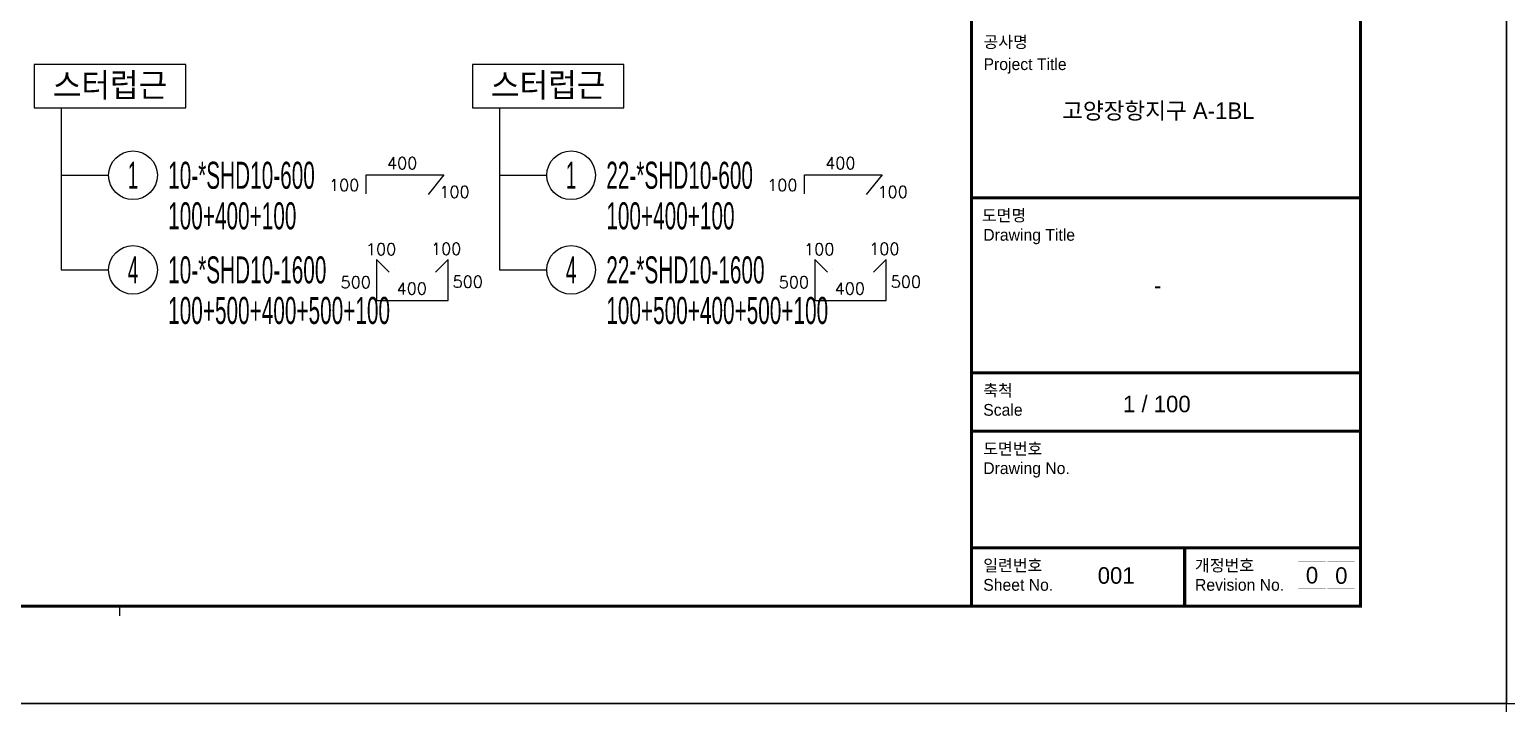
# Model space of a CAD drawing. Header units: millimetres. Extents: x 350420 to 672135, y -312840 to -44390.
# Drawn here: x 566553 to 580205, y -135386 to -129155 of the extents above; entities that cross this region are included whole.
import ezdxf
from ezdxf.enums import TextEntityAlignment as Align
from ezdxf.xclip import XClip

# ---------------------------------------------------------------- set-up
doc = ezdxf.new("R2010")
doc.units = ezdxf.units.MM
doc.header["$LTSCALE"] = 65
doc.header["$XCLIPFRAME"] = 0
doc.linetypes.add('XS-지하주차장$0$HID', pattern=[2.3, 1.5, -0.8])
for name, color, linetype in [('00', 7, 'Continuous'), ('RP_DIM', 7, 'Continuous'), ('RP_TAG', 7, 'Continuous'), ('XDIM', 7, 'Continuous'), ('XTAG', 7, 'Continuous')]:
    doc.layers.add(name, color=color, linetype=linetype)
doc.layers.add('XS-지하주차장$0$1215', color=181, linetype='XS-지하주차장$0$HID', plot=False)
doc.styles.add('RPWK1', font='arial.ttf', dxfattribs={"bigfont": 'whgtxt.shx'})
doc.styles.add('RPWK2', font='romans.shx', dxfattribs={"bigfont": 'whgtxt.shx'})
doc.styles.add('XRebar', font='Romans.shx', dxfattribs={"bigfont": 'whgtxt.shx'})
doc.styles.add('XRebarSheet', font='Hmkmrhd_0.ttf')

# ---------------------------------------------------------------- blocks, each defined once
blk = doc.blocks.new('XS-지하주차장')
at = {"layer": 'XS-지하주차장$0$1215'}
blk.add_line((429311, -23852), (653968, 164077), dxfattribs=at)
blk = doc.blocks.new('dhs_sheet2e')
at = {"color": 30}
for p, q in [((73013.1, 6791.9), (81003.6, 6791.9)), ((73013.1, 5593.3), (81003.6, 5593.3)), ((73013.1, 3196.2), (81003.6, 3196.2))]:
    blk.add_line(p, q, dxfattribs=at)
at = {"color": 7}
blk.add_line((55508.9, 1997.6), (55508.9, 1797.9), dxfattribs=at)
blk.add_lwpolyline([(84000, 0), (84000, 59329.4), (0, 59329.4), (0, 0)], close=True, dxfattribs=at)
at = {"color": 30, "const_width": 64.9}
blk.add_lwpolyline([(81003.6, 57331.7), (2996.4, 57331.7), (2996.4, 1997.6), (81003.6, 1997.6)], close=True, dxfattribs=at)
for points in [[(73013.1, 1997.6), (73013.1, 57331.7)], [(73013.1, 10387.6), (81003.6, 10387.6)], [(73013.1, 6791.9), (81003.6, 6791.9)], [(73013.1, 5593.3), (81003.6, 5593.3)], [(73013.1, 3196.2), (81003.6, 3196.2)], [(77390.2, 1997.6), (77390.2, 3196.2)]]:
    blk.add_lwpolyline(points, dxfattribs=at)
at = {"color": 1, "ltscale": 2, "const_width": 1.87}
for points in [[(79725.1, 2916.8), (79725.1, 2355), (80286.9, 2355), (80286.9, 2916.8), (79725.1, 2916.8)], [(80321.3, 2916.8), (80321.3, 2355), (80883.1, 2355), (80883.1, 2916.8), (80321.3, 2916.8)]]:
    blk.add_lwpolyline(points, dxfattribs=at)
at = {"color": 7, "style": 'XRebarSheet'}
for s, height, p in [('공사명', 241.63, (73259, 13591.6)), ('Project Title', 241.632, (73259, 13135.1)), ('도면명', 241.63, (73225, 10028.1)), ('Drawing Title', 241.632, (73252.8, 9628.5)), ('축척', 241.63, (73252.8, 6432.3)), ('Scale', 241.63, (73252.8, 6032.8)), ('도면번호', 241.63, (73252.8, 5233.8)), ('Drawing No.', 241.632, (73252.8, 4834.2)), ('일련번호', 241.63, (73252.8, 2836.6)), ('개정번호', 241.63, (77602.3, 2836.6)), ('Sheet No.', 241.63, (73252.8, 2437.1)), ('Revision No.', 241.632, (77602.3, 2437.1))]:
    blk.add_text(s, height=height, dxfattribs=at).set_placement(p, align=Align.MIDDLE_LEFT)
blk = doc.blocks.new('DFHDHBSD')
at = {"color": 255, "xscale": 0.5, "yscale": 0.5, "zscale": 0.5}
blk.add_blockref('dhs_sheet2e', (0, 0), dxfattribs=at)
at = {"color": 3, "style": 'XRebarSheet'}
for s, p in [('고양장항지구 A-1BL', (38424, 6092)), ('-', (38417, 4295)), ('1 / 100', (38409, 3080)), ('0', (40003, 1318)), ('0', (40304, 1314))]:
    blk.add_text(s, height=170, dxfattribs=at).set_placement(p, align=Align.MIDDLE)
blk.add_text('001', height=169.9, dxfattribs=at).set_placement((37802, 1230))
blk = doc.blocks.new('*U1727', base_point=(567285.1667, -130502.5))
at = {"layer": 'RP_TAG', "color": 0, "linetype": 'Continuous', "ltscale": 100}
blk.add_circle((567509.1667, -130502.5), 225, dxfattribs=at)
at = {"layer": 'RP_TAG', "color": 0, "linetype": 'Continuous', "ltscale": 100, "style": 'RPWK1', "width": 0.55}
for s, p in [('10-*SHD10-600', (567834.1667, -130502.5)), ('100+400+100', (567834.1667, -130877.5))]:
    blk.add_text(s, height=250, dxfattribs=at).set_placement(p, align=Align.MIDDLE_LEFT)
at = {"layer": 'RP_TAG', "color": 0, "linetype": 'Continuous', "ltscale": 100, "style": 'RPWK1', "width": 0.5}
blk.add_text('1', height=250, dxfattribs=at).set_placement((567509.1667, -130502.5), align=Align.MIDDLE_CENTER)
blk = doc.blocks.new('*U1728', base_point=(571335.1667, -130502.5))
at = {"layer": 'RP_TAG', "color": 0, "linetype": 'Continuous', "ltscale": 100}
blk.add_circle((571559.1667, -130502.5), 225, dxfattribs=at)
at = {"layer": 'RP_TAG', "color": 0, "linetype": 'Continuous', "ltscale": 100, "style": 'RPWK1', "width": 0.55}
for s, p in [('22-*SHD10-600', (571884.1667, -130502.5)), ('100+400+100', (571884.1667, -130877.5))]:
    blk.add_text(s, height=250, dxfattribs=at).set_placement(p, align=Align.MIDDLE_LEFT)
at = {"layer": 'RP_TAG', "color": 0, "linetype": 'Continuous', "ltscale": 100, "style": 'RPWK1', "width": 0.5}
blk.add_text('1', height=250, dxfattribs=at).set_placement((571559.1667, -130502.5), align=Align.MIDDLE_CENTER)
blk = doc.blocks.new('*U1759', base_point=(567285.1667, -131377.5))
at = {"layer": 'RP_TAG', "color": 0, "linetype": 'Continuous', "ltscale": 100}
blk.add_circle((567509.1667, -131377.5), 225, dxfattribs=at)
at = {"layer": 'RP_TAG', "color": 0, "linetype": 'Continuous', "ltscale": 100, "style": 'RPWK1', "width": 0.5}
blk.add_text('4', height=250, dxfattribs=at).set_placement((567509.1667, -131377.5), align=Align.MIDDLE_CENTER)
at = {"layer": 'RP_TAG', "color": 0, "linetype": 'Continuous', "ltscale": 100, "style": 'RPWK1', "width": 0.55}
for s, p in [('10-*SHD10-1600', (567834.1667, -131377.5)), ('100+500+400+500+100', (567834.1667, -131752.5))]:
    blk.add_text(s, height=250, dxfattribs=at).set_placement(p, align=Align.MIDDLE_LEFT)
blk = doc.blocks.new('*U1760', base_point=(571335.1667, -131377.5))
at = {"layer": 'RP_TAG', "color": 0, "linetype": 'Continuous', "ltscale": 100}
blk.add_circle((571559.1667, -131377.5), 225, dxfattribs=at)
at = {"layer": 'RP_TAG', "color": 0, "linetype": 'Continuous', "ltscale": 100, "style": 'RPWK1', "width": 0.5}
blk.add_text('4', height=250, dxfattribs=at).set_placement((571559.1667, -131377.5), align=Align.MIDDLE_CENTER)
at = {"layer": 'RP_TAG', "color": 0, "linetype": 'Continuous', "ltscale": 100, "style": 'RPWK1', "width": 0.55}
for s, p in [('22-*SHD10-1600', (571884.1667, -131377.5)), ('100+500+400+500+100', (571884.1667, -131752.5))]:
    blk.add_text(s, height=250, dxfattribs=at).set_placement(p, align=Align.MIDDLE_LEFT)

msp = doc.modelspace()

# ---------------------------------------------------------------- linework, layer by layer
at = {"layer": 'RP_DIM', "color": 7, "linetype": 'Continuous', "ltscale": 100}
for points in [[(566846.7, -129877.5), (566846.7, -130502.5), (567284.2, -130502.5)], [(570896.7, -129877.5), (570896.7, -130502.5), (571334.2, -130502.5)], [(566846.7, -130502.5), (566846.7, -131377.5), (567284.2, -131377.5)], [(570896.7, -130502.5), (570896.7, -131377.5), (571334.2, -131377.5)]]:
    msp.add_lwpolyline(points, dxfattribs=at)
at = {"layer": 'RP_TAG', "color": 250, "linetype": 'Continuous', "ltscale": 100}
for p, q in [((569822.9, -130502.5), (569822.9, -130502.5)), ((573872.9, -130502.5), (573872.9, -130502.5)), ((569929.7, -131377.5), (569929.7, -131377.5)), ((573979.7, -131377.5), (573979.7, -131377.5))]:
    msp.add_line(p, q, dxfattribs=at)
at = {"layer": 'RP_TAG', "color": 1, "linetype": 'Continuous', "ltscale": 100}
for points in [[(569665.7, -130674.7), (569665.7, -130497.9), (570383.7, -130497.9), (570236.9, -130680.8)], [(573715.7, -130674.7), (573715.7, -130497.9), (574433.7, -130497.9), (574286.9, -130680.8)], [(569878, -131398.1), (569761.3, -131281.8), (569761.3, -131659.4), (570421.2, -131659.4), (570421.2, -131281.8), (570304.7, -131398.1)], [(573928, -131398.1), (573811.3, -131281.8), (573811.3, -131659.4), (574471.2, -131659.4), (574471.2, -131281.8), (574354.7, -131398.1)]]:
    msp.add_lwpolyline(points, dxfattribs=at)
at = {"layer": 'XTAG', "color": 7, "linetype": 'Continuous', "ltscale": 7.6496e-308}
for points in [[(566596.7, -129877.5), (567996.7, -129877.5), (567996.7, -129477.5), (566596.7, -129477.5), (566596.7, -129877.5)], [(570646.7, -129877.5), (572046.7, -129877.5), (572046.7, -129477.5), (570646.7, -129477.5), (570646.7, -129877.5)]]:
    msp.add_lwpolyline(points, close=True, dxfattribs=at)

# ---------------------------------------------------------------- block references
ref = msp.add_blockref('XS-지하주차장', (682720, -712245), dxfattribs=dict(rotation=90))
XClip(ref).set_block_clipping_path([(643110.0000000001, 141650.0000000187), (664534.9999999981, 170090.00000001)])
at = {"layer": '00', "xscale": 0.8999999981431359, "yscale": 0.8999999981431359, "zscale": 0.8999999981431359}
for p in [(542404.9, -135386.2), (580204.9, -135386.2), (542404.9, -162084.4)]:
    msp.add_blockref('DFHDHBSD', p, dxfattribs=at)
at = {"layer": 'RP_TAG', "color": 30, "linetype": 'Continuous', "ltscale": 1.15363e-317}
for name, p in [('*U1727', (567285.2, -130502.5)), ('*U1728', (571335.2, -130502.5)), ('*U1759', (567285.2, -131377.5)), ('*U1760', (571335.2, -131377.5))]:
    msp.add_blockref(name, p, dxfattribs=at)

# ---------------------------------------------------------------- texts
at = {"layer": 'RP_TAG', "color": 2, "linetype": 'Continuous', "ltscale": 100, "style": 'RPWK2'}
for s, p in [('400', (569997.5, -130477.6)), ('400', (574047.5, -130477.6)), ('100', (569802.6, -131273.8)), ('100', (570404.4, -131269.5)), ('100', (573852.6, -131273.8)), ('100', (574454.4, -131269.5)), ('400', (570085.6, -131637.8)), ('400', (574135.6, -131637.8))]:
    msp.add_text(s, height=108.89, dxfattribs=at).set_placement(p, align=Align.BOTTOM_CENTER)
for s, p in [('100', (569601.2, -130593.4)), ('100', (573651.2, -130593.4)), ('500', (569708.1, -131492.2)), ('500', (573758.1, -131492.2))]:
    msp.add_text(s, height=108.89, dxfattribs=at).set_placement(p, align=Align.MIDDLE_RIGHT)
for p in [(570341, -130602.4), (574391, -130602.4)]:
    msp.add_text('100', height=108.89, dxfattribs=at).set_placement(p, align=Align.TOP_LEFT)
for p in [(570463.6, -131487.2), (574513.6, -131487.2)]:
    msp.add_text('500', height=108.89, dxfattribs=at).set_placement(p, align=Align.MIDDLE_LEFT)
at = {"layer": 'XDIM', "color": 3, "linetype": 'Continuous', "ltscale": 7.6496e-308, "style": 'XRebar'}
for p in [(567296.7, -129677.5), (571346.7, -129677.5)]:
    msp.add_text('스터럽근', height=250, dxfattribs=at).set_placement(p, align=Align.MIDDLE_CENTER)

doc.saveas('drawing.dxf')
